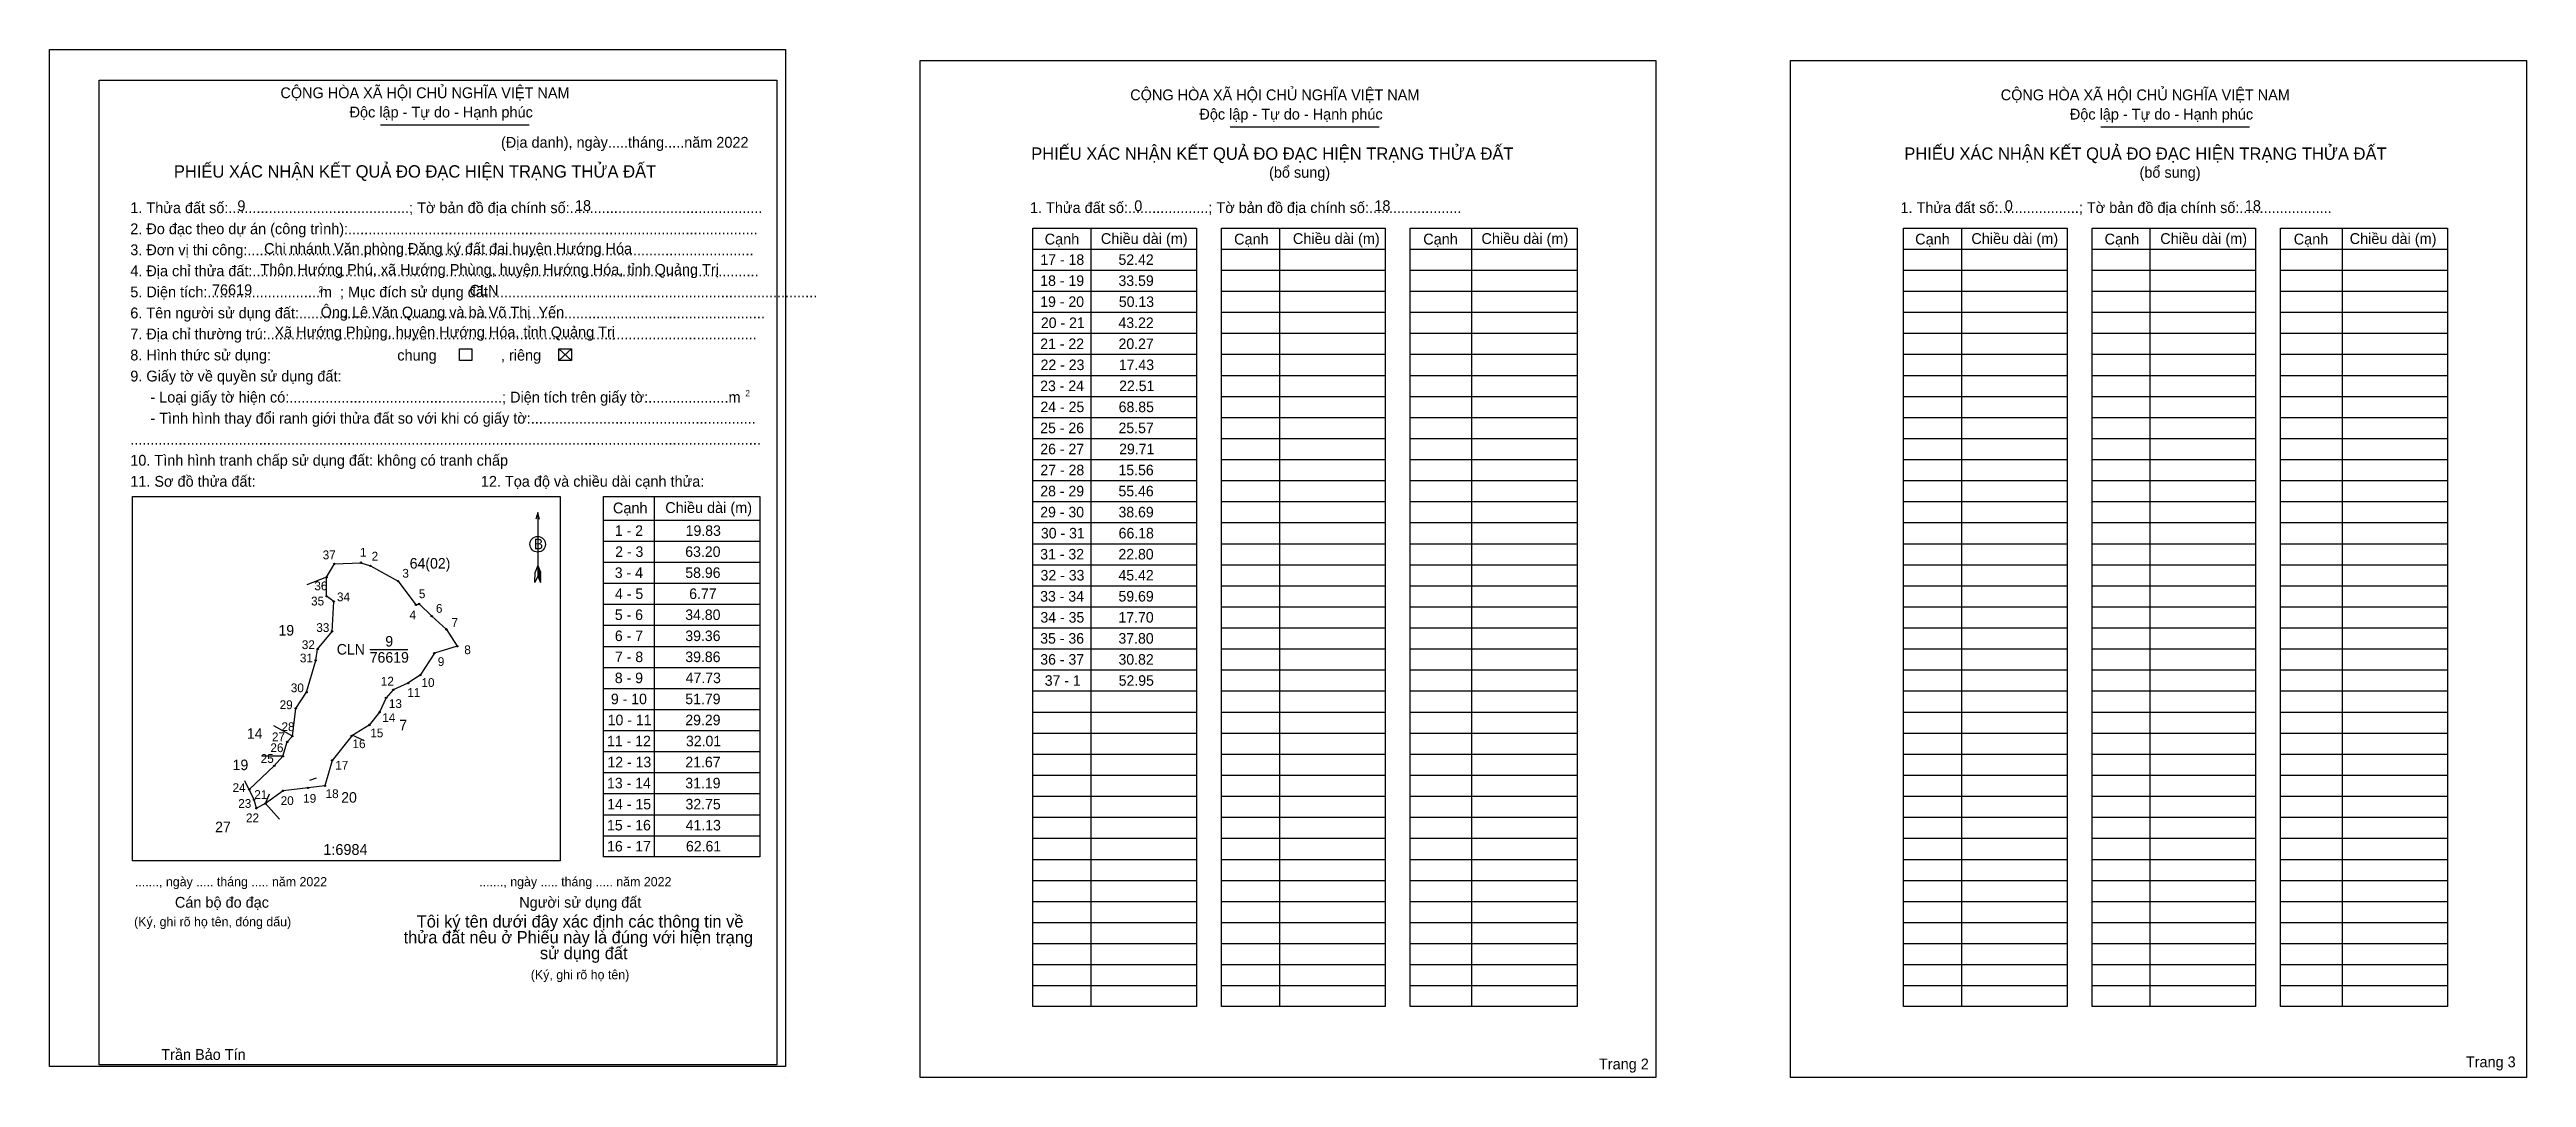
# Model space of a CAD drawing. Extents: x 536769 to 541697, y 1852816 to 1854863.
import ezdxf

# ---------------------------------------------------------------- set-up
doc = ezdxf.new("R2010")
doc.units = 0
for name, color, linetype in [('Level 1', 7, 'Continuous'), ('Level 10', 7, 'Continuous'), ('Level 11', 7, 'Continuous'), ('Level 13', 7, 'Continuous'), ('Level 2', 7, 'Continuous'), ('Level 27', 7, 'Continuous'), ('Level 3', 7, 'Continuous'), ('Level 36', 7, 'Continuous'), ('Level 48', 7, 'Continuous'), ('Level 49', 7, 'Continuous'), ('Level 5', 7, 'Continuous'), ('Level 50', 7, 'Continuous'), ('Level 52', 7, 'Continuous'), ('Level 6', 7, 'Continuous'), ('Level 9', 7, 'Continuous')]:
    doc.layers.add(name, color=color, linetype=linetype)

msp = doc.modelspace()

# ---------------------------------------------------------------- linework, layer by layer
at = {"layer": 'Level 1'}
for p, q in [((536769, 1854841), (536769, 1854841)), ((538500.9, 1854841), (538500.9, 1854841)), ((537427.3, 1854712.6), (537723.5, 1854712.6)), ((539118.2, 1854708.5), (539414.4, 1854708.5)), ((540850.2, 1854708.5), (541146.4, 1854708.5)), ((538841, 1854507.2), (538841, 1852956.7)), ((539216.1, 1854507.2), (539216.1, 1852956.7)), ((539598.3, 1854507.2), (539598.3, 1852956.7)), ((540573, 1854507.2), (540573, 1852956.7)), ((540948.1, 1854507.2), (540948.1, 1852956.7)), ((541330.3, 1854507.2), (541330.3, 1852956.7)), ((538725.7, 1854465.3), (539051.2, 1854465.3)), ((539100.9, 1854465.3), (539426.3, 1854465.3)), ((539476, 1854465.3), (539808.5, 1854465.3)), ((540457.7, 1854465.3), (540783.2, 1854465.3)), ((540832.9, 1854465.3), (541158.3, 1854465.3)), ((541208, 1854465.3), (541540.5, 1854465.3)), ((538725.7, 1854423.4), (539051.2, 1854423.4)), ((539100.9, 1854423.4), (539426.3, 1854423.4)), ((539476, 1854423.4), (539808.5, 1854423.4)), ((540457.7, 1854423.4), (540783.2, 1854423.4)), ((540832.9, 1854423.4), (541158.3, 1854423.4)), ((541208, 1854423.4), (541540.5, 1854423.4)), ((538725.7, 1854381.5), (539051.2, 1854381.5)), ((539100.9, 1854381.5), (539426.3, 1854381.5)), ((539476, 1854381.5), (539808.5, 1854381.5)), ((540457.7, 1854381.5), (540783.2, 1854381.5)), ((540832.9, 1854381.5), (541158.3, 1854381.5)), ((541208, 1854381.5), (541540.5, 1854381.5)), ((538725.7, 1854339.6), (539051.2, 1854339.6)), ((538725.7, 1854297.7), (539051.2, 1854297.7)), ((539100.9, 1854339.6), (539426.3, 1854339.6)), ((539100.9, 1854297.7), (539426.3, 1854297.7)), ((539476, 1854339.6), (539808.5, 1854339.6)), ((539476, 1854297.7), (539808.5, 1854297.7)), ((540457.7, 1854339.6), (540783.2, 1854339.6)), ((540457.7, 1854297.7), (540783.2, 1854297.7)), ((540832.9, 1854339.6), (541158.3, 1854339.6)), ((540832.9, 1854297.7), (541158.3, 1854297.7)), ((541208, 1854339.6), (541540.5, 1854339.6)), ((541208, 1854297.7), (541540.5, 1854297.7)), ((537782.3, 1854266.6), (537807.4, 1854243.2)), ((537782.3, 1854243.2), (537807.4, 1854266.6)), ((538725.7, 1854255.7), (539051.2, 1854255.7)), ((539100.9, 1854255.7), (539426.3, 1854255.7)), ((539476, 1854255.7), (539808.5, 1854255.7)), ((540457.7, 1854255.7), (540783.2, 1854255.7)), ((540832.9, 1854255.7), (541158.3, 1854255.7)), ((541208, 1854255.7), (541540.5, 1854255.7)), ((538725.7, 1854213.8), (539051.2, 1854213.8)), ((539100.9, 1854213.8), (539426.3, 1854213.8)), ((539476, 1854213.8), (539808.5, 1854213.8)), ((540457.7, 1854213.8), (540783.2, 1854213.8)), ((540832.9, 1854213.8), (541158.3, 1854213.8)), ((541208, 1854213.8), (541540.5, 1854213.8)), ((538725.7, 1854171.9), (539051.2, 1854171.9)), ((539100.9, 1854171.9), (539426.3, 1854171.9)), ((539476, 1854171.9), (539808.5, 1854171.9)), ((540457.7, 1854171.9), (540783.2, 1854171.9)), ((540832.9, 1854171.9), (541158.3, 1854171.9)), ((541208, 1854171.9), (541540.5, 1854171.9)), ((538725.7, 1854130), (539051.2, 1854130)), ((539100.9, 1854130), (539426.3, 1854130)), ((539476, 1854130), (539808.5, 1854130)), ((540457.7, 1854130), (540783.2, 1854130)), ((540832.9, 1854130), (541158.3, 1854130)), ((541208, 1854130), (541540.5, 1854130)), ((538725.7, 1854088.1), (539051.2, 1854088.1)), ((538725.7, 1854046.2), (539051.2, 1854046.2)), ((539100.9, 1854088.1), (539426.3, 1854088.1)), ((539100.9, 1854046.2), (539426.3, 1854046.2)), ((539476, 1854088.1), (539808.5, 1854088.1)), ((539476, 1854046.2), (539808.5, 1854046.2)), ((540457.7, 1854088.1), (540783.2, 1854088.1)), ((540457.7, 1854046.2), (540783.2, 1854046.2)), ((540832.9, 1854088.1), (541158.3, 1854088.1)), ((540832.9, 1854046.2), (541158.3, 1854046.2)), ((541208, 1854088.1), (541540.5, 1854088.1)), ((541208, 1854046.2), (541540.5, 1854046.2)), ((538725.7, 1854004.3), (539051.2, 1854004.3)), ((539100.9, 1854004.3), (539426.3, 1854004.3)), ((539476, 1854004.3), (539808.5, 1854004.3)), ((540457.7, 1854004.3), (540783.2, 1854004.3)), ((540832.9, 1854004.3), (541158.3, 1854004.3)), ((541208, 1854004.3), (541540.5, 1854004.3)), ((536933.9, 1853972.3), (536933.9, 1853972.3)), ((537971.7, 1853972.5), (537971.7, 1853255.2)), ((538725.7, 1853962.4), (539051.2, 1853962.4)), ((539100.9, 1853962.4), (539426.3, 1853962.4)), ((539476, 1853962.4), (539808.5, 1853962.4)), ((540457.7, 1853962.4), (540783.2, 1853962.4)), ((540832.9, 1853962.4), (541158.3, 1853962.4)), ((541208, 1853962.4), (541540.5, 1853962.4)), ((537740.2, 1853940.9), (537740.2, 1853814.2)), ((537871.2, 1853925.7), (538182, 1853925.7)), ((538725.7, 1853920.5), (539051.2, 1853920.5)), ((539100.9, 1853920.5), (539426.3, 1853920.5)), ((539476, 1853920.5), (539808.5, 1853920.5)), ((540457.7, 1853920.5), (540783.2, 1853920.5)), ((540832.9, 1853920.5), (541158.3, 1853920.5)), ((541208, 1853920.5), (541540.5, 1853920.5)), ((537871.2, 1853883.8), (538182, 1853883.8)), ((538725.7, 1853878.6), (539051.2, 1853878.6)), ((539100.9, 1853878.6), (539426.3, 1853878.6)), ((539476, 1853878.6), (539808.5, 1853878.6)), ((540457.7, 1853878.6), (540783.2, 1853878.6)), ((540832.9, 1853878.6), (541158.3, 1853878.6)), ((541208, 1853878.6), (541540.5, 1853878.6)), ((537734.6, 1853801.2), (537734.9, 1853822.2)), ((537740.2, 1853814.2), (537734.6, 1853801.2)), ((537740.2, 1853835.1), (537734.9, 1853822.2)), ((537740.2, 1853835.1), (537745.6, 1853822.2)), ((537740.2, 1853833.3), (537745.6, 1853820.3)), ((537740.2, 1853831.5), (537745.6, 1853818.5)), ((537740.2, 1853829.7), (537745.7, 1853816.6)), ((537740.2, 1853827.8), (537745.7, 1853814.7)), ((537740.2, 1853826), (537745.7, 1853812.8)), ((537740.2, 1853824.1), (537745.7, 1853810.9)), ((537740.2, 1853822.3), (537745.7, 1853809.1)), ((537740.2, 1853820.5), (537745.7, 1853807.2)), ((537740.2, 1853818.7), (537745.7, 1853805.3)), ((537740.2, 1853816.9), (537745.8, 1853803.5)), ((537740.2, 1853814.2), (537745.8, 1853801.2)), ((537745.8, 1853801.2), (537745.6, 1853822.2)), ((537871.2, 1853841.9), (538182, 1853841.9)), ((537871.2, 1853800), (538182, 1853800)), ((538725.7, 1853836.7), (539051.2, 1853836.7)), ((539100.9, 1853836.7), (539426.3, 1853836.7)), ((539476, 1853836.7), (539808.5, 1853836.7)), ((540457.7, 1853836.7), (540783.2, 1853836.7)), ((540832.9, 1853836.7), (541158.3, 1853836.7)), ((541208, 1853836.7), (541540.5, 1853836.7)), ((537871.2, 1853758), (538182, 1853758)), ((538725.7, 1853794.8), (539051.2, 1853794.8)), ((538725.7, 1853752.9), (539051.2, 1853752.9)), ((539100.9, 1853794.8), (539426.3, 1853794.8)), ((539100.9, 1853752.9), (539426.3, 1853752.9)), ((539476, 1853794.8), (539808.5, 1853794.8)), ((539476, 1853752.9), (539808.5, 1853752.9)), ((540457.7, 1853794.8), (540783.2, 1853794.8)), ((540457.7, 1853752.9), (540783.2, 1853752.9)), ((540832.9, 1853794.8), (541158.3, 1853794.8)), ((540832.9, 1853752.9), (541158.3, 1853752.9)), ((541208, 1853794.8), (541540.5, 1853794.8)), ((541208, 1853752.9), (541540.5, 1853752.9)), ((537871.2, 1853716.1), (538182, 1853716.1)), ((538725.7, 1853711), (539051.2, 1853711)), ((539100.9, 1853711), (539426.3, 1853711)), ((539476, 1853711), (539808.5, 1853711)), ((540457.7, 1853711), (540783.2, 1853711)), ((540832.9, 1853711), (541158.3, 1853711)), ((541208, 1853711), (541540.5, 1853711)), ((537871.2, 1853674.2), (538182, 1853674.2)), ((538725.7, 1853669.1), (539051.2, 1853669.1)), ((539100.9, 1853669.1), (539426.3, 1853669.1)), ((539476, 1853669.1), (539808.5, 1853669.1)), ((540457.7, 1853669.1), (540783.2, 1853669.1)), ((540832.9, 1853669.1), (541158.3, 1853669.1)), ((541208, 1853669.1), (541540.5, 1853669.1)), ((537871.2, 1853632.3), (538182, 1853632.3)), ((538725.7, 1853627.2), (539051.2, 1853627.2)), ((539100.9, 1853627.2), (539426.3, 1853627.2)), ((539476, 1853627.2), (539808.5, 1853627.2)), ((540457.7, 1853627.2), (540783.2, 1853627.2)), ((540832.9, 1853627.2), (541158.3, 1853627.2)), ((541208, 1853627.2), (541540.5, 1853627.2)), ((537871.2, 1853590.4), (538182, 1853590.4)), ((538725.7, 1853585.3), (539051.2, 1853585.3)), ((539100.9, 1853585.3), (539426.3, 1853585.3)), ((539476, 1853585.3), (539808.5, 1853585.3)), ((540457.7, 1853585.3), (540783.2, 1853585.3)), ((540832.9, 1853585.3), (541158.3, 1853585.3)), ((541208, 1853585.3), (541540.5, 1853585.3)), ((537871.2, 1853548.5), (538182, 1853548.5)), ((537871.2, 1853506.6), (538182, 1853506.6)), ((538725.7, 1853543.4), (539051.2, 1853543.4)), ((539100.9, 1853543.4), (539426.3, 1853543.4)), ((539476, 1853543.4), (539808.5, 1853543.4)), ((540457.7, 1853543.4), (540783.2, 1853543.4)), ((540832.9, 1853543.4), (541158.3, 1853543.4)), ((541208, 1853543.4), (541540.5, 1853543.4)), ((537871.2, 1853464.7), (538182, 1853464.7)), ((538725.7, 1853501.5), (539051.2, 1853501.5)), ((538725.7, 1853459.6), (539051.2, 1853459.6)), ((539100.9, 1853501.5), (539426.3, 1853501.5)), ((539100.9, 1853459.6), (539426.3, 1853459.6)), ((539476, 1853501.5), (539808.5, 1853501.5)), ((539476, 1853459.6), (539808.5, 1853459.6)), ((540457.7, 1853501.5), (540783.2, 1853501.5)), ((540457.7, 1853459.6), (540783.2, 1853459.6)), ((540832.9, 1853501.5), (541158.3, 1853501.5)), ((540832.9, 1853459.6), (541158.3, 1853459.6)), ((541208, 1853501.5), (541540.5, 1853501.5)), ((541208, 1853459.6), (541540.5, 1853459.6)), ((537871.2, 1853422.8), (538182, 1853422.8)), ((538725.7, 1853417.7), (539051.2, 1853417.7)), ((539100.9, 1853417.7), (539426.3, 1853417.7)), ((539476, 1853417.7), (539808.5, 1853417.7)), ((540457.7, 1853417.7), (540783.2, 1853417.7)), ((540832.9, 1853417.7), (541158.3, 1853417.7)), ((541208, 1853417.7), (541540.5, 1853417.7)), ((537871.2, 1853380.9), (538182, 1853380.9)), ((538725.7, 1853375.7), (539051.2, 1853375.7)), ((539100.9, 1853375.7), (539426.3, 1853375.7)), ((539476, 1853375.7), (539808.5, 1853375.7)), ((540457.7, 1853375.7), (540783.2, 1853375.7)), ((540832.9, 1853375.7), (541158.3, 1853375.7)), ((541208, 1853375.7), (541540.5, 1853375.7)), ((537871.2, 1853339), (538182, 1853339)), ((538725.7, 1853333.8), (539051.2, 1853333.8)), ((539100.9, 1853333.8), (539426.3, 1853333.8)), ((539476, 1853333.8), (539808.5, 1853333.8)), ((540457.7, 1853333.8), (540783.2, 1853333.8)), ((540832.9, 1853333.8), (541158.3, 1853333.8)), ((541208, 1853333.8), (541540.5, 1853333.8)), ((537871.2, 1853297.1), (538182, 1853297.1)), ((538725.7, 1853291.9), (539051.2, 1853291.9)), ((539100.9, 1853291.9), (539426.3, 1853291.9)), ((539476, 1853291.9), (539808.5, 1853291.9)), ((540457.7, 1853291.9), (540783.2, 1853291.9)), ((540832.9, 1853291.9), (541158.3, 1853291.9)), ((541208, 1853291.9), (541540.5, 1853291.9)), ((537785, 1853247.1), (537785, 1853247.1)), ((538725.7, 1853250), (539051.2, 1853250)), ((538725.7, 1853208.1), (539051.2, 1853208.1)), ((539100.9, 1853250), (539426.3, 1853250)), ((539100.9, 1853208.1), (539426.3, 1853208.1)), ((539476, 1853250), (539808.5, 1853250)), ((539476, 1853208.1), (539808.5, 1853208.1)), ((540457.7, 1853250), (540783.2, 1853250)), ((540457.7, 1853208.1), (540783.2, 1853208.1)), ((540832.9, 1853250), (541158.3, 1853250)), ((540832.9, 1853208.1), (541158.3, 1853208.1)), ((541208, 1853250), (541540.5, 1853250)), ((541208, 1853208.1), (541540.5, 1853208.1)), ((538725.7, 1853166.2), (539051.2, 1853166.2)), ((539100.9, 1853166.2), (539426.3, 1853166.2)), ((539476, 1853166.2), (539808.5, 1853166.2)), ((540457.7, 1853166.2), (540783.2, 1853166.2)), ((540832.9, 1853166.2), (541158.3, 1853166.2)), ((541208, 1853166.2), (541540.5, 1853166.2)), ((538725.7, 1853124.3), (539051.2, 1853124.3)), ((539100.9, 1853124.3), (539426.3, 1853124.3)), ((539476, 1853124.3), (539808.5, 1853124.3)), ((540457.7, 1853124.3), (540783.2, 1853124.3)), ((540832.9, 1853124.3), (541158.3, 1853124.3)), ((541208, 1853124.3), (541540.5, 1853124.3)), ((538725.7, 1853082.4), (539051.2, 1853082.4)), ((539100.9, 1853082.4), (539426.3, 1853082.4)), ((539476, 1853082.4), (539808.5, 1853082.4)), ((540457.7, 1853082.4), (540783.2, 1853082.4)), ((540832.9, 1853082.4), (541158.3, 1853082.4)), ((541208, 1853082.4), (541540.5, 1853082.4)), ((538725.7, 1853040.5), (539051.2, 1853040.5)), ((539100.9, 1853040.5), (539426.3, 1853040.5)), ((539476, 1853040.5), (539808.5, 1853040.5)), ((540457.7, 1853040.5), (540783.2, 1853040.5)), ((540832.9, 1853040.5), (541158.3, 1853040.5)), ((541208, 1853040.5), (541540.5, 1853040.5)), ((538725.7, 1852998.6), (539051.2, 1852998.6)), ((539100.9, 1852998.6), (539426.3, 1852998.6)), ((539476, 1852998.6), (539808.5, 1852998.6)), ((540457.7, 1852998.6), (540783.2, 1852998.6)), ((540832.9, 1852998.6), (541158.3, 1852998.6)), ((541208, 1852998.6), (541540.5, 1852998.6)), ((538233.3, 1852815.6), (538233.3, 1852815.6)), ((539965.3, 1852815.6), (539965.3, 1852815.6))]:
    msp.add_line(p, q, dxfattribs=at)
for points in [[(538725.7, 1854507.2), (539051.2, 1854507.2), (539051.2, 1852956.7), (538725.7, 1852956.7)], [(539100.9, 1854507.2), (539426.3, 1854507.2), (539426.3, 1852956.7), (539100.9, 1852956.7)], [(539476, 1854507.2), (539808.5, 1854507.2), (539808.5, 1852956.7), (539476, 1852956.7)], [(540457.7, 1854507.2), (540783.2, 1854507.2), (540783.2, 1852956.7), (540457.7, 1852956.7)], [(540832.9, 1854507.2), (541158.3, 1854507.2), (541158.3, 1852956.7), (540832.9, 1852956.7)], [(541208, 1854507.2), (541540.5, 1854507.2), (541540.5, 1852956.7), (541208, 1852956.7)], [(536933.9, 1853972.3), (537785, 1853972.3), (537785, 1853247.1), (536933.9, 1853247.1)], [(537871.2, 1853972.5), (538182, 1853972.5), (538182, 1853255.2), (537871.2, 1853255.2)]]:
    msp.add_lwpolyline(points, close=True, dxfattribs=at)
msp.add_lwpolyline([(537743.8, 1853927.4), (537740.2, 1853940.9), (537736.6, 1853927.4)], dxfattribs=at)
msp.add_circle((537740.2, 1853877.5), 15.5, dxfattribs=at)
at = {"layer": 'Level 10'}
msp.add_lwpolyline([(537198.6, 1853361.2), (537180.6, 1853351.9), (537175.9, 1853368.7), (537166.2, 1853389), (537216.2, 1853436.3), (537233.2, 1853455.4), (537242, 1853483.8), (537252.2, 1853495.5), (537258.8, 1853550.6), (537280.4, 1853582.7), (537298.7, 1853646.3), (537302.4, 1853668.8), (537331.1, 1853704), (537334.4, 1853763.6), (537320, 1853773.9), (537320.2, 1853811.7), (537335.6, 1853838.4), (537388.5, 1853840.8), (537407.3, 1853834.5), (537462.6, 1853803.9), (537497.8, 1853756.6), (537504.3, 1853758.5), (537529.4, 1853734.4), (537558.6, 1853708), (537580.2, 1853674.5), (537534.6, 1853660.4), (537506.5, 1853616.9), (537482.1, 1853600.7), (537452.8, 1853587.8), (537438.4, 1853571.6), (537425.5, 1853543.2), (537405.2, 1853517.5), (537370.2, 1853495.9), (537331.1, 1853447), (537316.7, 1853396.6), (537283.4, 1853392.2), (537233.6, 1853386.5)], close=True, dxfattribs=at)
at = {"layer": 'Level 11'}
for centre in [(537320.2, 1853811.7), (537335.6, 1853838.4), (537388.5, 1853840.8), (537407.3, 1853834.5), (537462.6, 1853803.9), (537320, 1853773.9), (537334.4, 1853763.6), (537497.8, 1853756.6), (537504.3, 1853758.5), (537331.1, 1853704), (537529.4, 1853734.4), (537558.6, 1853708), (537302.4, 1853668.8), (537534.6, 1853660.4), (537580.2, 1853674.5), (537298.7, 1853646.3), (537482.1, 1853600.7), (537506.5, 1853616.9), (537280.4, 1853582.7), (537438.4, 1853571.6), (537452.8, 1853587.8), (537258.8, 1853550.6), (537405.2, 1853517.5), (537425.5, 1853543.2), (537233.2, 1853455.4), (537242, 1853483.8), (537252.2, 1853495.5), (537370.2, 1853495.9), (537216.2, 1853436.3), (537331.1, 1853447), (537166.2, 1853389), (537175.9, 1853368.7), (537198.6, 1853361.2), (537198.6, 1853361.2), (537233.6, 1853386.5), (537283.4, 1853392.2), (537316.7, 1853396.6), (537180.6, 1853351.9)]:
    msp.add_circle(centre, 1.4, dxfattribs=at)
at = {"layer": 'Level 2'}
for points in [[(536768.9, 1854862.7), (538233.3, 1854862.7), (538233.3, 1852837.3), (536768.9, 1852837.3)], [(538500.9, 1854841), (539965.3, 1854841), (539965.3, 1852815.6), (538500.9, 1852815.6)], [(540232.9, 1854841), (541697.3, 1854841), (541697.3, 1852815.6), (540232.9, 1852815.6)]]:
    msp.add_lwpolyline(points, close=True, dxfattribs=at)
at = {"layer": 'Level 27'}
for p, q in [((537320.2, 1853811.7), (537281, 1853796.9)), ((537252.2, 1853495.5), (537215.5, 1853515.6)), ((537233.2, 1853455.4), (537191.3, 1853455.8)), ((537175.9, 1853368.7), (537157.8, 1853406.5)), ((537198.6, 1853361.2), (537226.5, 1853329.9))]:
    msp.add_line(p, q, dxfattribs=at)
at = {"layer": 'Level 3'}
msp.add_lwpolyline([(536867.9, 1854801.9), (538215.9, 1854801.9), (538215.9, 1852841), (536867.9, 1852841)], close=True, dxfattribs=at)
at = {"layer": 'Level 49'}
for p, q in [((537286.9, 1853407.5), (537300, 1853412.5)), ((537198.6, 1853361.2), (537206.5, 1853380.2))]:
    msp.add_line(p, q, dxfattribs=at)
at = {"layer": 'Level 5'}
msp.add_line((537372.4, 1853497.3), (537393, 1853487.5), dxfattribs=at)
at = {"layer": 'Level 50'}
for points in [[(537584.4, 1854266.6), (537609.5, 1854266.6), (537609.5, 1854243.2), (537584.4, 1854243.2)], [(537782.3, 1854266.6), (537807.4, 1854266.6), (537807.4, 1854243.2), (537782.3, 1854243.2)]]:
    msp.add_lwpolyline(points, close=True, dxfattribs=at)
at = {"layer": 'Level 9'}
msp.add_line((537406, 1853668.2), (537482.1, 1853668.2), dxfattribs=at)

# ---------------------------------------------------------------- texts
at = {"layer": 'Level 1'}
for s, height, p in [('CỘNG HÒA XÃ HỘI CHỦ NGHĨA VIỆT NAM', 21.51, (537228.3, 1854765.7)), ('CỘNG HÒA XÃ HỘI CHỦ NGHĨA VIỆT NAM', 21.51, (538919.2, 1854761.6)), ('CỘNG HÒA XÃ HỘI CHỦ NGHĨA VIỆT NAM', 21.51, (540651.2, 1854761.6)), ('Độc lập - Tự do - Hạnh phúc', 21.51, (537365.9, 1854727.3)), ('Độc lập - Tự do - Hạnh phúc', 21.51, (539056.8, 1854723.2)), ('Độc lập - Tự do - Hạnh phúc', 21.51, (540788.8, 1854723.2)), ('(Địa danh), ngày.....tháng.....năm 2022', 21.51, (537667.2, 1854667.1)), ('PHIẾU XÁC NHẬN KẾT QUẢ ĐO ĐẠC HIỆN TRẠNG THỬA ĐẤT', 24.585, (537016.3, 1854607.6)), ('PHIẾU XÁC NHẬN KẾT QUẢ ĐO ĐẠC HIỆN TRẠNG THỬA ĐẤT', 24.585, (538722.2, 1854643)), ('PHIẾU XÁC NHẬN KẾT QUẢ ĐO ĐẠC HIỆN TRẠNG THỬA ĐẤT', 24.585, (540459.4, 1854643)), ('(bổ sung)', 21.51, (539195.4, 1854607.3)), ('(bổ sung)', 21.51, (540927.4, 1854607.3)), ('1. Thửa đất số:.............................................; Tờ bản đồ địa chính số:................................................', 21.5099, (536929.6, 1854536.8)), ('1. Thửa đất số:....................; Tờ bản đồ địa chính số:.......................', 21.51, (538719.7, 1854537)), ('1. Thửa đất số:....................; Tờ bản đồ địa chính số:.......................', 21.51, (540451.7, 1854537)), ('2. Đo đạc theo dự án (công trình):......................................................................................................', 21.5099, (536929.6, 1854494.9)), ('Cạnh', 21.51, (538749, 1854474.4)), ('Chiều dài (m)', 21.51, (538860.8, 1854475.4)), ('Cạnh', 21.51, (539125.9, 1854474.4)), ('Chiều dài (m)', 21.51, (539242.9, 1854475.4)), ('Cạnh', 21.51, (539502.2, 1854474.4)), ('Chiều dài (m)', 21.51, (539618, 1854475.4)), ('Cạnh', 21.51, (540481, 1854474.4)), ('Chiều dài (m)', 21.51, (540592.8, 1854475.4)), ('Cạnh', 21.51, (540857.9, 1854474.4)), ('Chiều dài (m)', 21.51, (540968.7, 1854475.4)), ('Cạnh', 21.51, (541234.2, 1854474.4)), ('Chiều dài (m)', 21.51, (541345.6, 1854475.4)), ('3. Đơn vị thi công:..............................................................................................................................', 21.5099, (536929.6, 1854453)), ('Chi nhánh Văn phòng Đăng ký đất đai huyện Hướng Hóa', 21.51, (537195.8, 1854455.6)), ('4. Địa chỉ thửa đất:..............................................................................................................................', 21.5099, (536929.6, 1854411.1)), ('5. Diện tích:............................m  ; Mục đích sử dụng đất:.................................................................................', 21.5099, (536929.6, 1854369.2)), ('2', 12.3, (537304, 1854379)), ('6. Tên người sử dụng đất:....................................................................................................................', 21.5099, (536929.6, 1854327.3)), ('7. Địa chỉ thường trú:..........................................................................................................................', 21.5099, (536929.6, 1854285.4)), ('chung                , riêng', 21.51, (537460.9, 1854243.3)), ('9. Giấy tờ về quyền sử dụng đất:', 21.51, (536929.6, 1854201.6)), ('     - Loại giấy tờ hiện có:.....................................................; Diện tích trên giấy tờ:....................m', 21.5099, (536929.6, 1854159.7)), ('2', 12.3, (538153.5, 1854172.2)), ('     - Tình hình thay đổi ranh giới thửa đất so với khi có giấy tờ:........................................................', 21.5099, (536929.6, 1854117.7)), ('10. Tình hình tranh chấp sử dụng đất: không có tranh chấp', 21.51, (536929.6, 1854033.9)), ('.............................................................................................................................................................', 21.5099, (536929.6, 1854075.8)), ('11. Sơ đồ thửa đất:', 21.51, (536929.6, 1853992)), ('12. Tọa độ và chiều dài cạnh thửa:', 21.51, (537627.1, 1853992)), ('Cạnh', 21.51, (537890, 1853939)), ('Chiều dài (m)', 21.51, (537994.1, 1853939.7)), ('B', 21, (537732.5, 1853867.4)), ('......., ngày ..... tháng ..... năm 2022', 18.438, (536938.8, 1853196.3)), ('......., ngày ..... tháng ..... năm 2022', 18.438, (537623.9, 1853196.3)), ('Cán bộ đo đạc', 21.51, (537018.4, 1853153.7)), ('Người sử dụng đất', 21.51, (537703.5, 1853153.7)), ('(Ký, ghi rõ họ tên, đóng dấu)', 18.438, (536937.2, 1853116.7)), ('thửa đất nêu ở Phiếu này là đúng với hiện trạng', 24.443, (537473.4, 1853082.7)), ('Tôi ký tên dưới đây xác định các thông tin về', 24.443, (537499.5, 1853114.3)), ('sử dụng đất', 24.443, (537744.6, 1853051.2)), ('(Ký, ghi rõ họ tên)', 18.438, (537726.5, 1853011.2)), ('Trần Bảo Tín', 21.51, (536991.3, 1852850.7)), ('Trang 2', 21.51, (539851.9, 1852831.8)), ('Trang 3', 21.51, (541576.7, 1852836))]:
    msp.add_text(s, height=height, dxfattribs=at).set_placement(p)
at = {"layer": 'Level 13'}
for s, height, p in [('CLN', 20.95, (537340.4, 1853657.8)), ('76619', 20.95, (537406, 1853641.7)), ('9', 21, (537437, 1853673.8))]:
    msp.add_text(s, height=height, dxfattribs=at).set_placement(p)
at = {"layer": 'Level 36'}
for s, height, p in [('64(02)', 20.95, (537485.5, 1853829)), ('19', 20.95, (537224.4, 1853695.7)), ('14', 20.95, (537161.6, 1853490.2)), ('7', 21, (537464.8, 1853507)), ('19', 20.95, (537133.2, 1853427.7)), ('20', 20.95, (537349.2, 1853362.9)), ('27', 20.95, (537098.4, 1853304.1))]:
    msp.add_text(s, height=height, dxfattribs=at).set_placement(p)
at = {"layer": 'Level 48'}
msp.add_text('8. Hình thức sử dụng:', height=21.511, dxfattribs=at).set_placement((536929.6, 1854243.5))
at = {"layer": 'Level 52'}
for s, p in [('17 - 18', (538740.4, 1854433.8)), ('52.42', (538895.8, 1854433.8)), ('18 - 19', (538740.2, 1854391.9)), ('33.59', (538895.8, 1854391.9)), ('19 - 20', (538740.1, 1854350)), ('50.13', (538896.5, 1854350)), ('20 - 21', (538741.4, 1854308.1)), ('43.22', (538895.8, 1854308.1)), ('21 - 22', (538740.1, 1854266.2)), ('22 - 23', (538740.8, 1854224.3)), ('20.27', (538895.9, 1854266.2)), ('17.43', (538896.5, 1854224.3)), ('23 - 24', (538740, 1854182.4)), ('22.51', (538897.1, 1854182.4)), ('24 - 25', (538740.5, 1854140.5)), ('68.85', (538896.2, 1854140.5)), ('25 - 26', (538740.1, 1854098.6)), ('25.57', (538895.9, 1854098.6)), ('26 - 27', (538740.2, 1854056.7)), ('29.71', (538897.1, 1854056.7)), ('27 - 28', (538740.4, 1854014.8)), ('15.56', (538895.8, 1854014.8)), ('29 - 30', (538740.1, 1853931)), ('28 - 29', (538740.2, 1853972.9)), ('55.46', (538895.8, 1853972.9)), ('38.69', (538895.8, 1853931)), ('1 - 2', (537893.7, 1853894.2)), ('19.83', (538034.6, 1853894.2)), ('30 - 31', (538741.4, 1853889.1)), ('66.18', (538896.1, 1853889.1)), ('2 - 3', (537894.4, 1853852.3)), ('63.20', (538033.8, 1853852.3)), ('31 - 32', (538740.1, 1853847.2)), ('22.80', (538895.7, 1853847.2)), ('3 - 4', (537893.6, 1853810.4)), ('58.96', (538033.9, 1853810.4)), ('32 - 33', (538740.8, 1853805.3)), ('45.42', (538895.8, 1853805.3)), ('4 - 5', (537894.1, 1853768.5)), ('6.77', (538041.7, 1853768.5)), ('33 - 34', (538740, 1853763.4)), ('59.69', (538895.8, 1853763.4)), ('5 - 6', (537893.7, 1853726.6)), ('6 - 7', (537893.8, 1853684.7)), ('34.80', (538033.8, 1853726.6)), ('39.36', (538033.9, 1853684.7)), ('35 - 36', (538740.1, 1853679.6)), ('34 - 35', (538740.5, 1853721.5)), ('37.80', (538895.7, 1853679.6)), ('17.70', (538895.7, 1853721.5)), ('7 - 8', (537894, 1853642.8)), ('39.86', (538033.9, 1853642.8)), ('36 - 37', (538740.2, 1853637.7)), ('30.82', (538895.8, 1853637.7)), ('8 - 9', (537893.7, 1853600.9)), ('47.73', (538034.6, 1853600.9)), ('37 - 1', (538749.1, 1853595.7)), ('52.95', (538896.2, 1853595.7)), ('9 - 10', (537885.9, 1853559)), ('51.79', (538033.9, 1853559)), ('10 - 11', (537879.5, 1853517.1)), ('29.29', (538033.9, 1853517.1)), ('11 - 12', (537878.2, 1853475.2)), ('12 - 13', (537878.9, 1853433.3)), ('21.67', (538034, 1853433.3)), ('32.01', (538035.2, 1853475.2)), ('13 - 14', (537878.1, 1853391.4)), ('31.19', (538033.9, 1853391.4)), ('14 - 15', (537878.6, 1853349.5)), ('32.75', (538034.3, 1853349.5)), ('15 - 16', (537878.2, 1853307.6)), ('41.13', (538034.6, 1853307.6)), ('16 - 17', (537878.3, 1853265.7)), ('62.61', (538035.2, 1853265.7))]:
    msp.add_text(s, height=20.95, dxfattribs=at).set_placement(p)
at = {"layer": 'Level 6'}
for s, height, p in [('9', 21.5, (537142.7, 1854540.8)), ('18', 21.51, (537814.4, 1854541.1)), ('0', 21.5, (538927.2, 1854540.8)), ('18', 21.51, (539405, 1854540.9)), ('0', 21.5, (540659.2, 1854540.8)), ('18', 21.51, (541137, 1854540.9)), ('76619', 21.51, (537092.1, 1854373.4)), ('Thôn Hướng Phú, xã Hướng Phùng, huyện Hướng Hóa, tỉnh Quảng Trị', 21.511, (537188.5, 1854413.9)), ('CLN', 21.51, (537604.6, 1854372.5)), ('Ông Lê Văn Quang và bà Võ Thị  Yến', 21.511, (537308.4, 1854329)), ('Xã Hướng Phùng, huyện Hướng Hóa, tỉnh Quảng Trị', 21.511, (537216.6, 1854289.3)), ('1:6984', 21.51, (537313.7, 1853258.9))]:
    msp.add_text(s, height=height, dxfattribs=at).set_placement(p)
at = {"layer": 'Level 9'}
for s, height, p in [('37', 17.46, (537312.4, 1853847.6)), ('1', 17.5, (537386.5, 1853852.8)), ('2', 17.5, (537409.8, 1853844.9)), ('36', 17.46, (537295.8, 1853785.8)), ('3', 17.5, (537471, 1853810.9)), ('35', 17.46, (537289.3, 1853755.6)), ('34', 17.46, (537340.8, 1853763.9)), ('5', 17.5, (537503.7, 1853770.1)), ('6', 17.5, (537537.7, 1853741)), ('33', 17.46, (537299.7, 1853702.8)), ('4', 17.5, (537485.1, 1853728)), ('7', 17.5, (537568.7, 1853712.8)), ('31', 17.46, (537267, 1853642.2)), ('32', 17.46, (537270.9, 1853668.7)), ('9', 17.5, (537541.4, 1853635)), ('8', 17.5, (537594.2, 1853658.6)), ('12', 17.46, (537428.1, 1853596)), ('10', 17.46, (537509, 1853593.4)), ('29', 17.46, (537226.8, 1853549.2)), ('30', 17.46, (537249, 1853582.8)), ('13', 17.46, (537444.1, 1853551.4)), ('11', 17.46, (537480.8, 1853573.6)), ('28', 17.46, (537230.5, 1853505.4)), ('15', 17.46, (537407.1, 1853493.1)), ('14', 17.46, (537430.9, 1853523.6)), ('25', 17.46, (537189.1, 1853442.1)), ('26', 17.46, (537208.4, 1853463.6)), ('27', 17.46, (537211.4, 1853485.3)), ('16', 17.46, (537371.7, 1853471.5)), ('17', 17.46, (537337.4, 1853428.7)), ('24', 17.46, (537133.1, 1853384.1)), ('23', 17.46, (537144.4, 1853352.6)), ('21', 17.46, (537176.3, 1853370.3)), ('20', 17.46, (537228.8, 1853358.2)), ('19', 17.46, (537273.6, 1853362.7)), ('18', 17.46, (537318.2, 1853372)), ('22', 17.46, (537159.8, 1853324))]:
    msp.add_text(s, height=height, dxfattribs=at).set_placement(p)

doc.saveas('drawing.dxf')
